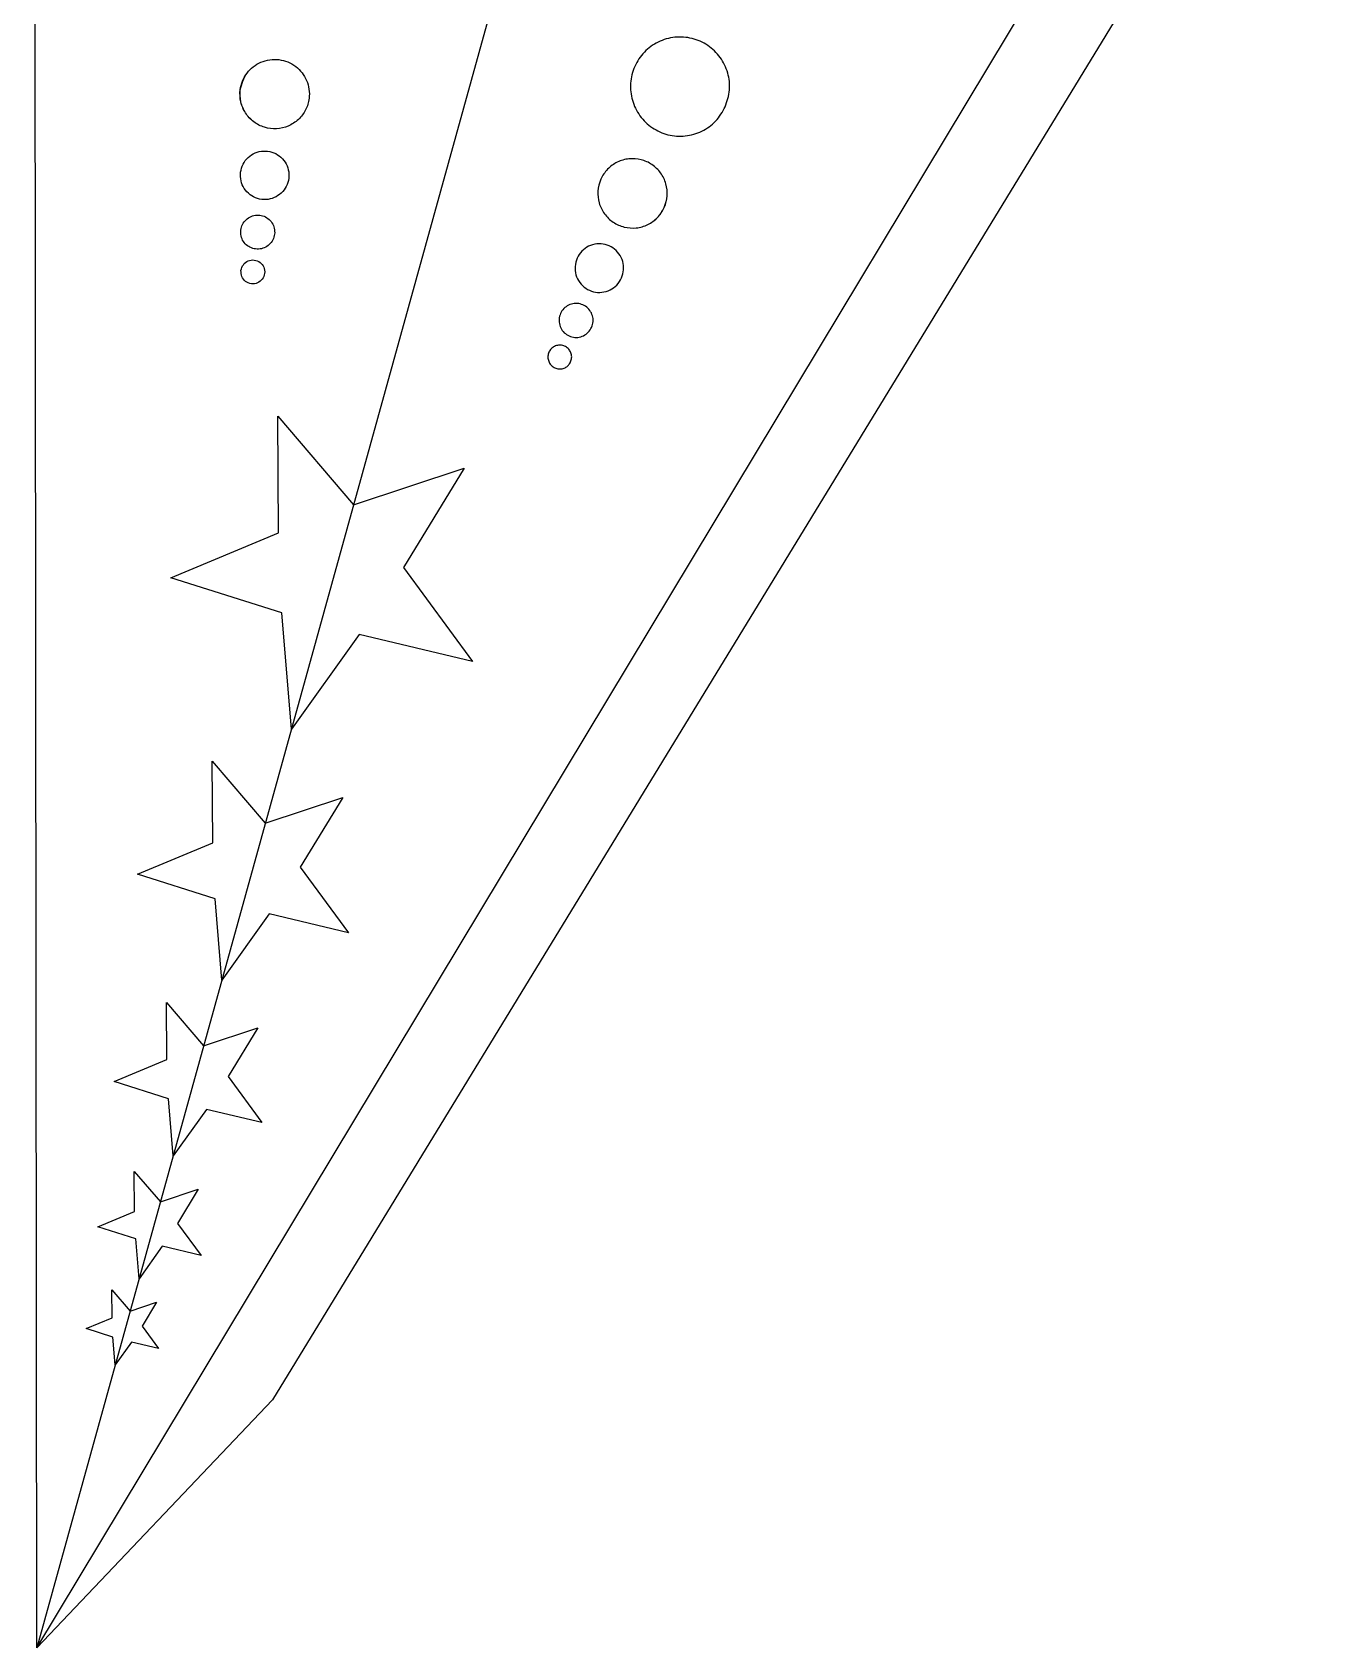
# Model space of a CAD drawing. Extents: x -494 to 784, y 11 to 1214.
# Drawn here: x 6.8 to 267.4, y 15.2 to 340.3 of the extents above; entities that cross this region are included whole.
import ezdxf

# ---------------------------------------------------------------- set-up
doc = ezdxf.new("R2010")
doc.units = 0
doc.layers.add('Layer_1', color=7, linetype='CONTINUOUS')

msp = doc.modelspace()

# ---------------------------------------------------------------- linework, layer by layer
at = {"layer": 'Layer_1', "color": 3}
for p, q in [((340.093007, 1213.844937), (7.729113, 15.183946)), ((7.729113, 15.183946), (475.867821, 792.693271))]:
    msp.add_line(p, q, dxfattribs=at)
at = {"layer": 'Layer_1', "color": 7}
for p, q in [((7.729102, 15.183918), (6.826574, 922.74871)), ((481.878715, 763.403903), (55.158562, 65.076636)), ((48.690022, 328.683328), (48.690022, 328.683328)), ((48.690022, 328.683328), (48.690022, 328.683328)), ((146.350938, 325.281304), (146.350938, 325.281304)), ((48.759599, 312.089901), (48.759599, 312.089901)), ((134.058527, 305.012421), (134.058527, 305.012421)), ((134.058527, 305.012421), (134.058527, 305.012421)), ((48.8083, 300.474475), (48.8083, 300.474475)), ((48.842397, 292.343737), (48.842397, 292.343737)), ((125.453833, 290.82419), (125.453833, 290.82419)), ((119.430536, 280.892403), (119.430536, 280.892403)), ((115.214253, 273.940208), (115.214253, 273.940208)), ((56.386529, 239.533195), (56.229597, 262.993366)), ((56.229597, 262.993366), (71.503928, 245.18607)), ((71.503928, 245.18607), (93.767396, 252.584911)), ((93.767396, 252.584911), (81.551683, 232.555419)), ((34.730757, 230.509209), (56.386529, 239.533195)), ((81.551683, 232.555419), (95.468193, 213.667975)), ((57.091206, 223.408838), (34.730757, 230.509209)), ((58.981538, 200.024425), (57.091206, 223.408838)), ((72.644127, 219.096335), (58.981538, 200.024425)), ((95.468193, 213.667975), (72.644127, 219.096335)), ((43.160241, 177.17268), (43.050386, 193.594794)), ((43.050386, 193.594794), (53.742421, 181.129698)), ((53.742421, 181.129698), (69.326845, 186.308876)), ((69.326845, 186.308876), (60.775848, 172.288237)), ((28.001197, 170.855875), (43.160241, 177.17268)), ((43.653516, 165.885633), (28.001197, 170.855875)), ((60.775848, 172.288237), (70.517401, 159.067012)), ((44.976748, 149.516544), (43.653516, 165.885633)), ((54.540558, 162.866882), (44.976748, 149.516544)), ((70.517401, 159.067012), (54.540558, 162.866882)), ((33.901842, 133.520331), (33.824948, 145.015829)), ((33.824948, 145.015829), (41.309368, 136.290244)), ((41.309368, 136.290244), (52.21847, 139.915686)), ((52.21847, 139.915686), (46.232767, 130.101221)), ((23.290511, 129.098574), (33.901842, 133.520331)), ((46.232767, 130.101221), (53.051857, 120.846369)), ((34.247142, 125.619422), (23.290511, 129.098574)), ((35.173394, 114.161027), (34.247142, 125.619422)), ((41.868064, 123.506266), (35.173394, 114.161027)), ((53.051857, 120.846369), (41.868064, 123.506266)), ((27.420932, 102.963576), (27.367104, 111.010416)), ((27.367104, 111.010416), (32.606198, 104.902507)), ((32.606198, 104.902507), (40.242568, 107.440316)), ((40.242568, 107.440316), (36.05258, 100.570199)), ((19.993002, 99.868358), (27.420932, 102.963576)), ((27.662666, 97.43303), (19.993002, 99.868358)), ((36.05258, 100.570199), (40.825944, 94.091815)), ((28.311054, 89.412192), (27.662666, 97.43303)), ((32.997316, 95.953842), (28.311054, 89.412192)), ((40.825944, 94.091815), (32.997316, 95.953842)), ((22.884345, 81.574035), (22.846661, 87.206802)), ((22.846661, 87.206802), (26.514036, 82.931297)), ((26.514036, 82.931297), (31.859494, 84.707761)), ((31.859494, 84.707761), (28.926499, 79.898671)), ((17.684791, 79.407361), (22.884345, 81.574035)), ((23.053538, 77.702573), (17.684791, 79.407361)), ((28.926499, 79.898671), (32.267851, 75.36378)), ((23.507402, 72.087954), (23.053538, 77.702573)), ((26.787793, 76.667142), (23.507402, 72.087954)), ((32.267851, 75.36378), (26.787793, 76.667142)), ((55.158562, 65.076636), (7.729102, 15.183918))]:
    msp.add_line(p, q, dxfattribs=at)
for points, knots in [([(146.350938, 325.281304), (145.767936, 324.26402), (144.610275, 322.244012), (141.688349, 320.193797), (138.306751, 319.207439), (134.774081, 319.457982), (131.546052, 320.89397), (128.99875, 323.3481), (127.450007, 326.527719), (127.079431, 330.042603), (127.931165, 333.475334), (129.910407, 336.406494), (132.769123, 338.484828), (136.167734, 339.463618), (139.696143, 339.21497), (142.924172, 337.778982), (145.475734, 335.322957), (147.007465, 332.150905), (147.441251, 328.607904), (146.716118, 326.395485), (146.350938, 325.281304)], [0, 0, 0, 0, 3.48152, 6.913214, 10.394734, 13.876253, 17.307947, 20.789467, 24.270987, 27.702681, 31.184201, 34.665721, 38.097415, 41.578934, 45.060454, 48.492148, 51.973668, 55.455188, 58.886882, 62.368402, 62.368402, 62.368402, 62.368402]), ([(48.690022, 328.683328), (48.673145, 327.862751), (48.639631, 326.233341), (49.653871, 323.949831), (51.327432, 322.138982), (53.537514, 321.015883), (55.992135, 320.713891), (58.405249, 321.268337), (60.480907, 322.617626), (61.969705, 324.594423), (62.819896, 327.35063), (62.349079, 330.689487), (60.023214, 333.663531), (56.514901, 335.093016), (52.764727, 334.556473), (49.787385, 332.234832), (48.521356, 329.109642), (48.678173, 326.229553), (49.643441, 323.950856), (51.330246, 322.138705), (53.536773, 321.015955), (55.992336, 320.713871), (58.405194, 321.268342), (60.480926, 322.617625), (61.969685, 324.594425), (62.819976, 327.350622), (62.348625, 330.689532), (60.02485, 333.66337), (56.508586, 335.093637), (52.787975, 334.554188), (49.702405, 332.243185), (49.030853, 329.881796), (48.690022, 328.683328)], [0, 0, 0, 0, 2.437064, 4.83925, 7.276313, 9.713377, 12.115563, 14.552627, 16.989691, 19.391876, 21.82894, 25.480436, 29.02363, 32.675126, 36.326622, 39.869815, 43.521311, 45.958375, 48.360561, 50.797625, 53.234689, 55.636874, 58.073938, 60.511002, 62.913188, 65.350252, 69.001747, 72.544941, 76.196437, 79.847933, 83.391127, 87.042623, 87.042623, 87.042623, 87.042623]), ([(48.759599, 312.089901), (48.747785, 311.515497), (48.724326, 310.37491), (49.434294, 308.776453), (50.605786, 307.50886), (52.152845, 306.722686), (53.871072, 306.511309), (55.560282, 306.899355), (57.013129, 307.844101), (58.055706, 309.22696), (58.564142, 310.883742), (58.472424, 312.614355), (57.796101, 314.208674), (56.615554, 315.477381), (55.070763, 316.263276), (53.352536, 316.474653), (51.661058, 316.086885), (50.217266, 315.141025), (49.141044, 313.762305), (48.887357, 312.650041), (48.759599, 312.089901)], [0, 0, 0, 0, 1.705945, 3.387474, 5.093419, 6.799364, 8.480894, 10.186838, 11.892783, 13.574313, 15.280257, 16.986202, 18.667732, 20.373676, 22.079621, 23.761151, 25.467095, 27.17304, 28.85457, 30.560515, 30.560515, 30.560515, 30.560515]), ([(134.058527, 305.012421), (133.650426, 304.300323), (132.840063, 302.886317), (130.794715, 301.451167), (128.427596, 300.760716), (125.954727, 300.936097), (123.695107, 301.941288), (121.911996, 303.659179), (120.827875, 305.884912), (120.568473, 308.345331), (121.164685, 310.748243), (122.550158, 312.800053), (124.551244, 314.254894), (126.930333, 314.94002), (129.399989, 314.766068), (131.660461, 313.760498), (133.443342, 312.04271), (134.527524, 309.816949), (134.78691, 307.356538), (134.190702, 304.953623), (132.805228, 302.901814), (130.804143, 301.446973), (128.425053, 300.761847), (125.955397, 300.935799), (123.694925, 301.941369), (121.912045, 303.659157), (120.827863, 305.884918), (120.568476, 308.345329), (121.164685, 310.748243), (122.550155, 312.800055), (124.551257, 314.254888), (126.930284, 314.940041), (129.400171, 314.765988), (131.659791, 313.760796), (133.445884, 312.041579), (134.518096, 309.821143), (134.821746, 307.341041), (134.314153, 305.792349), (134.058527, 305.012421)], [0, 0, 0, 0, 2.437064, 4.83925, 7.276313, 9.713377, 12.115563, 14.552627, 16.989691, 19.391876, 21.82894, 24.266004, 26.66819, 29.105254, 31.542318, 33.944503, 36.381567, 38.818631, 41.220817, 43.657881, 46.094944, 48.49713, 50.934194, 53.371258, 55.773444, 58.210507, 60.647571, 63.049757, 65.486821, 67.923885, 70.32607, 72.763134, 75.200198, 77.602384, 80.039448, 82.476512, 84.878697, 87.315761, 87.315761, 87.315761, 87.315761]), ([(48.8083, 300.474475), (48.80003, 300.072392), (48.783608, 299.273981), (49.280586, 298.155061), (50.100631, 297.267746), (51.183572, 296.717424), (52.386331, 296.56946), (53.568778, 296.841093), (54.585771, 297.502415), (55.315574, 298.470416), (55.67148, 299.630164), (55.607277, 300.841593), (55.133851, 301.957616), (54.307468, 302.845711), (53.226114, 303.395837), (52.023356, 303.543801), (50.839321, 303.272364), (49.828666, 302.610262), (49.075311, 301.645158), (48.89773, 300.866573), (48.8083, 300.474475)], [0, 0, 0, 0, 1.194161, 2.371232, 3.565393, 4.759555, 5.936626, 7.130787, 8.324948, 9.502019, 10.69618, 11.890342, 13.067412, 14.261574, 15.455735, 16.632806, 17.826967, 19.021128, 20.198199, 21.392361, 21.392361, 21.392361, 21.392361]), ([(125.453833, 290.82419), (125.168162, 290.325721), (124.600908, 289.335917), (123.169164, 288.331312), (121.512181, 287.847997), (119.781173, 287.970763), (118.199439, 288.674397), (116.951261, 289.876921), (116.192377, 291.434934), (116.010795, 293.157226), (116.428145, 294.839265), (117.397973, 296.275533), (118.798744, 297.293916), (120.464063, 297.773524), (122.192984, 297.651686), (123.774717, 296.948052), (125.024983, 295.7446), (125.775531, 294.190295), (125.988086, 292.454224), (125.632771, 291.370139), (125.453833, 290.82419)], [0, 0, 0, 0, 1.705945, 3.387474, 5.093419, 6.799364, 8.480894, 10.186838, 11.892783, 13.574313, 15.280257, 16.986202, 18.667732, 20.373676, 22.079621, 23.761151, 25.467096, 27.17304, 28.85457, 30.560515, 30.560515, 30.560515, 30.560515]), ([(48.842397, 292.343737), (48.856183, 291.916586), (48.883345, 291.074953), (49.718022, 290.049381), (50.911274, 289.560628), (52.20037, 289.744002), (53.220609, 290.541381), (53.710868, 291.744815), (53.526907, 293.031192), (52.73035, 294.052075), (51.524136, 294.542423), (50.248003, 294.357454), (49.189643, 293.564764), (48.959302, 292.75481), (48.842397, 292.343737)], [0, 0, 0, 0, 1.252463, 2.467779, 3.720242, 4.972705, 6.18802, 7.440483, 8.692946, 9.908262, 11.160725, 12.413188, 13.628503, 14.880967, 14.880967, 14.880967, 14.880967]), ([(119.430536, 280.892403), (119.230566, 280.543475), (118.833489, 279.850612), (117.831268, 279.147389), (116.67138, 278.809068), (115.459674, 278.895004), (114.35246, 279.387548), (113.478736, 280.229315), (112.947517, 281.319924), (112.82041, 282.525529), (113.112554, 283.702956), (113.791434, 284.708343), (114.771974, 285.421212), (115.937697, 285.756937), (117.147942, 285.671651), (118.255155, 285.179107), (119.130341, 284.33669), (119.655725, 283.248677), (119.804513, 282.033427), (119.555793, 281.274568), (119.430536, 280.892403)], [0, 0, 0, 0, 1.194161, 2.371232, 3.565393, 4.759555, 5.936626, 7.130787, 8.324948, 9.502019, 10.69618, 11.890342, 13.067413, 14.261574, 15.455735, 16.632806, 17.826967, 19.021128, 20.198199, 21.392361, 21.392361, 21.392361, 21.392361]), ([(115.214253, 273.940208), (115.074274, 273.695958), (114.79632, 273.210954), (114.094765, 272.718697), (113.282844, 272.481873), (112.43465, 272.542028), (111.6596, 272.886809), (111.047993, 273.476046), (110.67614, 274.239472), (110.587164, 275.083396), (110.791666, 275.907594), (111.266881, 276.611366), (111.953259, 277.110374), (112.769266, 277.345381), (113.616437, 277.285681), (114.391486, 276.9409), (115.004117, 276.351209), (115.371885, 275.589599), (115.476037, 274.738924), (115.301933, 274.207723), (115.214253, 273.940208)], [0, 0, 0, 0, 0.835913, 1.659863, 2.495776, 3.331688, 4.155638, 4.991551, 5.827464, 6.651414, 7.487327, 8.32324, 9.147189, 9.983102, 10.819015, 11.642965, 12.478878, 13.314791, 14.13874, 14.974653, 14.974653, 14.974653, 14.974653])]:
    msp.add_open_spline(points, degree=3, knots=knots, dxfattribs=at)

doc.saveas('drawing.dxf')
